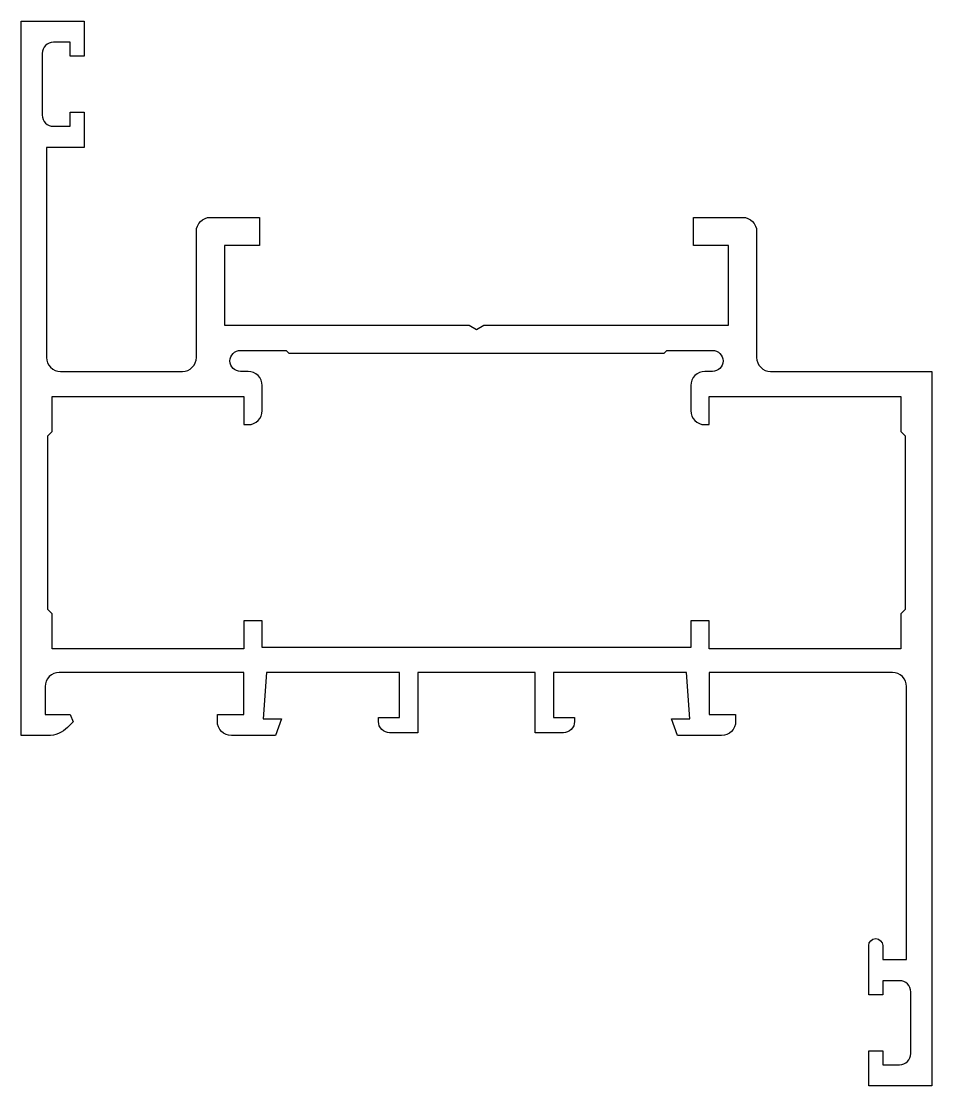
# Model space of a CAD drawing. Header units: millimetres. Extents: x 0 to 65, y -82 to -6.
import ezdxf

# ---------------------------------------------------------------- set-up
doc = ezdxf.new("R2010")
doc.units = ezdxf.units.MM

msp = doc.modelspace()

# ---------------------------------------------------------------- linework, layer by layer
for points in [[(14.5, -27.7), (31.98, -27.7), (32.5, -28), (33.02, -27.7), (50.5, -27.7), (50.5, -22), (48, -22), (48, -20), (51.5, -20, -0.414214), (52.5, -21), (52.5, -30, 0.414214), (53.5, -31), (65, -31), (65, -82), (60.5, -82), (60.5, -79.5), (61.5, -79.5), (61.5, -80.5), (62.7, -80.5, 0.414214), (63.5, -79.7), (63.5, -75.3, 0.414214), (62.7, -74.5), (61.5, -74.5), (61.5, -75.5), (60.5, -75.5), (60.5, -72, -1), (61.5, -72), (61.5, -73), (63.2, -73), (63.2, -53.5, 0.414214), (62.2, -52.5), (49.1, -52.5), (49.1, -55.5), (51, -55.5), (51, -56, -0.414214), (50, -57), (46.851, -57), (46.414, -55.8), (47.721, -55.8), (47.5, -52.5), (38, -52.5), (38, -55.7), (39.5, -55.7), (39.5, -56, -0.414214), (38.7, -56.8), (36.7, -56.8), (36.7, -52.5), (28.3, -52.5), (28.3, -56.8), (26.3, -56.8, -0.414214), (25.5, -56), (25.5, -55.7), (27, -55.7), (27, -52.5), (17.5, -52.5), (17.279, -55.8), (18.586, -55.8), (18.149, -57), (15, -57, -0.414214), (14, -56), (14, -55.5), (15.9, -55.5), (15.9, -52.5), (2.7, -52.5, 0.414214), (1.7, -53.5), (1.7, -55.5), (3.5, -55.5), (3.712, -56.012), (3.31, -56.414, -0.198912), (1.896, -57), (0, -57), (0, -6), (4.5, -6), (4.5, -8.5), (3.5, -8.5), (3.5, -7.5), (2.3, -7.5, 0.414214), (1.5, -8.3), (1.5, -12.7, 0.414214), (2.3, -13.5), (3.5, -13.5), (3.5, -12.5), (4.5, -12.5), (4.5, -15), (1.8, -15), (1.8, -30, 0.414214), (2.8, -31), (11.5, -31, 0.414214), (12.5, -30), (12.5, -21, -0.414214), (13.5, -20), (17, -20), (17, -22), (14.5, -22), (14.5, -27.7, 0.414214)], [(15.9, -32.8), (15.9, -34.8), (16.2, -34.8, 0.414187), (17.2, -33.8), (17.2, -32, 0.41424), (16.2, -31), (15.65, -31, -1), (15.65, -29.5), (18.9, -29.5), (19.1, -29.7), (45.9, -29.7), (46.1, -29.5), (49.35, -29.5, -1), (49.35, -31), (48.8, -31, 0.41424), (47.8, -32), (47.8, -33.8, 0.414187), (48.8, -34.8), (49.1, -34.8), (49.1, -32.8), (62.8, -32.8), (62.8, -35.3), (63.1, -35.6), (63.1, -48), (62.8, -48.3), (62.8, -50.8), (49.1, -50.8), (49.1, -48.8), (47.8, -48.8), (47.8, -50.7), (17.2, -50.7), (17.2, -48.8), (15.9, -48.8), (15.9, -50.8), (2.2, -50.8), (2.2, -48.3), (1.9, -48), (1.9, -35.6), (2.2, -35.3), (2.2, -32.8), (15.9, -32.8)]]:
    msp.add_lwpolyline(points, format="xyb", close=True)

doc.saveas('drawing.dxf')
